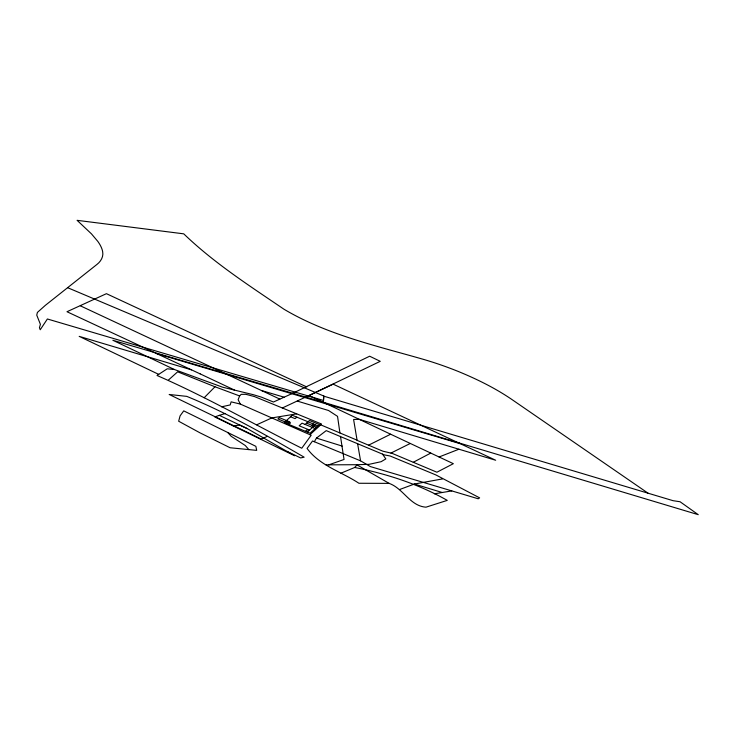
<?xml version="1.0" encoding="UTF-8"?>
<svg xmlns="http://www.w3.org/2000/svg" width="735" height="735" viewBox="0 0 735 735"><rect width="100%" height="100%" fill="white"/><g stroke="black" fill="none" stroke-linecap="round" stroke-linejoin="round"><path stroke-width="1.1" d="M323.455 402.275L323.584 396.11L673.058 500.682L680.068 501.748L698.25 514.675L322.904 402.109L112.85 340.268L174.333 369.485L222.613 387.198L253.299 394.686L261.403 397.13L273.466 402.017L292.824 393.253M309.959 434.707L321.011 424.545L320.929 423.773L254.512 396.588L245.903 394.318L241.19 394.355L239.628 395.954L238.131 399.675L240.29 404.066L311.181 435.249L301.763 448.231C253.465 424.132 206.517 396.992 157.005 375.475L167.231 368.805L174.333 369.485M314.341 441.726L316.454 438.088L326.239 430.627L384.405 454.91L390.083 455.985L435.873 474.939L479.633 497.861L478.228 498.789L370.357 466.569L360.573 460.845L312.55 440.982L307.083 448.423C319.504 465.595 341.766 471.898 358.9 483.262L389.146 483.382C403.441 488.499 409.965 506.057 425.978 507.178L447.266 500.379C418.573 484.099 386.959 473.919 354.711 467.469L340.884 473.211M354.711 467.469L357.164 464.704L326.046 464.86M204.137 397.764L214.987 386.775L239.628 395.954M288.846 424.435L290.527 422.882L285.961 420.999M296.802 417.112L295.112 418.665L290.546 416.782M305.163 424.453L309.463 420.493L319.89 424.802L315.591 428.753L302.021 423.158L299.163 425.785L309.582 430.094M305.521 431.316L307.212 429.764L309.095 430.545M313.487 423.994L311.796 425.547L313.68 426.328M307.405 432.097L315.37 424.775M318.053 425.877L310.087 433.2L284.28 422.551L292.236 415.229L318.457 426.116M168.508 379.995L177.64 371.818L214.987 386.775M457.703 442.498L495.675 460.239L359.185 419.308L353.599 419.474L357.1 440.366L382.825 451.18L392.141 453.366L413.263 462.269L430.765 453.091M292.227 393.519L369.668 356.218L380.252 361.326L305.282 397.359M368.547 445.18L390.634 434.22L453.348 463.684L436.912 472.219L413.263 462.269M390.919 453.082L410.295 443.462M282.332 407.989L333.148 384.157L460.285 443.71L156.73 353.627M200.122 373.867L66.977 311.723L106.428 293.678L306.78 386.968M256.68 424.812L271.84 417.912L296.674 413.869M439.043 456.986L458.916 449.223M267.154 436.379L260.704 439.484L261.338 439.089L169.169 394.474L186.773 396.376C227.648 413.015 266.07 435.148 304.171 457.188L300.633 457.923L286.935 451.354M399.601 489.528L414.356 484.043L442.525 478.908M328.747 464.851L344.044 459.467L340.48 436.324M219.315 415.358L214.795 416.947L294.597 455.755L247.171 428.56L219.315 415.358L225.296 413.493M221.566 406.813L230.193 404.93L231.13 401.843L240.29 404.066M434.33 493.819L451.786 490.906M233.188 425.951L239.739 425.041L247.171 428.56M248.862 449.609L256.708 450.371L255.863 446.338L183.741 410.865L180.093 415.854L178.66 421.228L199.957 432.814L230.101 447.753L248.862 449.609L245.279 445.52L231.148 436.268L227.731 432.502M191.541 369.861L79.187 336.364L158.705 374.363M261.421 390.496L284.087 397.185M297.335 401.099L328.545 410.498L337.54 416.359L339.928 432.952L357.063 440.164M414.356 484.043L442.24 492.505M316.454 438.088L342.198 446.09M306.596 423.13L317.024 427.43M67.629 287.688L324.006 396.119L323.492 400.465L47.38 318.981L40.223 329.767L39.442 327.691L40.407 324.346L36.75 315.131L37.402 312.421L45.377 305.319L96.956 264.425C100.851 261.476 103.699 256.644 102.652 251.646A115.147 35.197 19.6 0 0 97.81 241.392L91.471 233.877L77.092 220.325L183.75 233.84C213.913 262.937 249.413 285.731 283.93 309.196C326.147 334.278 374.574 345.413 421.274 358.735A114.458 34.986 19.6 0 1 458.465 371.542C476.886 379.113 494.866 387.961 511.385 399.151L648.04 493.176M339.928 432.952L321.057 424.986L320.929 423.773M80.317 305.806L279.824 399.105M200.113 373.858L234.474 390.065M309.113 395.559L390.634 434.22M389.146 483.382L356.714 464.713L369.025 464.345L381.143 461.69L385.829 458.916L382.531 454.12M357.577 443.6L360.573 460.845M279.364 417.618L277.931 418.941L288.35 423.241L289.783 421.927L279.364 417.618"/></g></svg>
